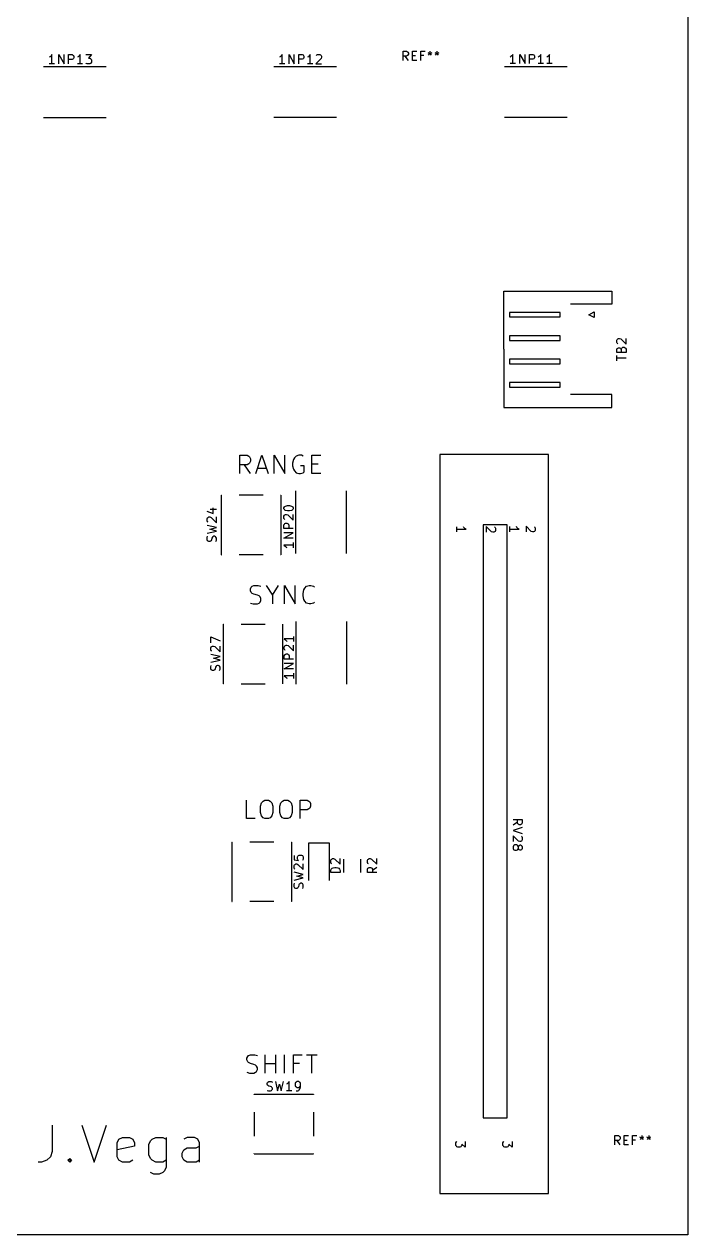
# Model space of a CAD drawing. Extents: x 119 to 479, y -311 to -46.
# Drawn here: x 407 to 479, y -311 to -179.8 of the extents above; entities that cross this region are included whole.
import ezdxf

# ---------------------------------------------------------------- set-up
doc = ezdxf.new("R2010")
doc.units = 0
doc.layers.add('BLACK', color=7, linetype='CONTINUOUS')

msp = doc.modelspace()

# ---------------------------------------------------------------- linework, layer by layer
at = {"layer": 'BLACK', "linetype": 'CONTINUOUS'}
for p, q in [((479, -51), (479, -311)), ((409.825, -183.3), (409.729, -183.348)), ((409.92, -183.205), (409.825, -183.3)), ((410.015, -183.062), (409.92, -183.205)), ((410.015, -184.062), (410.015, -183.062)), ((410.777, -184.062), (410.777, -183.062)), ((410.777, -183.062), (411.348, -184.062)), ((411.348, -184.062), (411.348, -183.062)), ((411.825, -184.062), (411.825, -183.062)), ((411.825, -183.062), (412.205, -183.062)), ((412.205, -183.586), (411.825, -183.586)), ((412.205, -183.062), (412.301, -183.11)), ((412.301, -183.539), (412.205, -183.586)), ((412.301, -183.11), (412.348, -183.158)), ((412.348, -183.491), (412.301, -183.539)), ((412.348, -183.158), (412.396, -183.253)), ((412.396, -183.396), (412.348, -183.491)), ((412.396, -183.253), (412.396, -183.396)), ((412.872, -183.3), (412.777, -183.348)), ((412.967, -183.205), (412.872, -183.3)), ((413.063, -183.062), (412.967, -183.205)), ((413.063, -184.062), (413.063, -183.062)), ((413.682, -183.062), (414.301, -183.062)), ((414.301, -183.062), (413.967, -183.443)), ((413.967, -183.443), (414.11, -183.443)), ((414.11, -183.443), (414.205, -183.491)), ((414.205, -183.491), (414.253, -183.539)), ((414.253, -183.539), (414.301, -183.634)), ((414.301, -183.634), (414.301, -183.872)), ((434.79, -183.28), (434.694, -183.328)), ((434.885, -183.185), (434.79, -183.28)), ((434.98, -183.042), (434.885, -183.185)), ((434.98, -184.042), (434.98, -183.042)), ((435.742, -184.042), (435.742, -183.042)), ((435.742, -183.042), (436.313, -184.042)), ((436.313, -184.042), (436.313, -183.042)), ((436.79, -184.042), (436.79, -183.042)), ((436.79, -183.042), (437.17, -183.042)), ((437.17, -183.566), (436.79, -183.566)), ((437.17, -183.042), (437.266, -183.09)), ((437.266, -183.519), (437.17, -183.566)), ((437.266, -183.09), (437.313, -183.138)), ((437.313, -183.471), (437.266, -183.519)), ((437.313, -183.138), (437.361, -183.233)), ((437.361, -183.376), (437.313, -183.471)), ((437.361, -183.233), (437.361, -183.376)), ((437.837, -183.28), (437.742, -183.328)), ((437.932, -183.185), (437.837, -183.28)), ((438.028, -183.042), (437.932, -183.185)), ((438.028, -184.042), (438.028, -183.042)), ((439.218, -183.471), (438.647, -184.042)), ((438.694, -183.138), (438.742, -183.09)), ((438.742, -183.09), (438.837, -183.042)), ((438.837, -183.042), (439.075, -183.042)), ((439.075, -183.042), (439.17, -183.09)), ((439.17, -183.09), (439.218, -183.138)), ((439.218, -183.138), (439.266, -183.233)), ((439.266, -183.328), (439.218, -183.471)), ((439.266, -183.233), (439.266, -183.328)), ((448.115, -183.692), (448.115, -182.692)), ((448.115, -182.692), (448.496, -182.692)), ((448.496, -183.216), (448.115, -183.216)), ((448.687, -183.692), (448.353, -183.216)), ((448.496, -182.692), (448.591, -182.74)), ((448.591, -183.169), (448.496, -183.216)), ((448.591, -182.74), (448.639, -182.788)), ((448.639, -183.121), (448.591, -183.169)), ((448.639, -182.788), (448.687, -182.883)), ((448.687, -183.026), (448.639, -183.121)), ((448.687, -182.883), (448.687, -183.026)), ((449.115, -183.692), (449.115, -182.692)), ((449.115, -182.692), (449.591, -182.692)), ((449.115, -183.169), (449.449, -183.169)), ((449.591, -183.692), (449.115, -183.692)), ((450.02, -183.692), (450.02, -182.692)), ((450.02, -182.692), (450.496, -182.692)), ((450.353, -183.169), (450.02, -183.169)), ((450.782, -182.835), (451.02, -182.93)), ((450.877, -183.121), (451.02, -182.93)), ((451.02, -182.692), (451.02, -182.93)), ((451.02, -182.93), (451.258, -182.835)), ((451.02, -182.93), (451.163, -183.121)), ((451.544, -182.835), (451.782, -182.93)), ((451.639, -183.121), (451.782, -182.93)), ((451.782, -182.692), (451.782, -182.93)), ((451.782, -182.93), (452.02, -182.835)), ((451.782, -182.93), (451.925, -183.121)), ((459.815, -183.275), (459.719, -183.323)), ((459.91, -183.18), (459.815, -183.275)), ((460.005, -183.037), (459.91, -183.18)), ((460.005, -184.037), (460.005, -183.037)), ((460.767, -184.037), (460.767, -183.037)), ((460.767, -183.037), (461.338, -184.037)), ((461.338, -184.037), (461.338, -183.037)), ((461.815, -184.037), (461.815, -183.037)), ((461.815, -183.037), (462.195, -183.037)), ((462.195, -183.561), (461.815, -183.561)), ((462.195, -183.037), (462.291, -183.085)), ((462.291, -183.513), (462.195, -183.561)), ((462.291, -183.085), (462.338, -183.133)), ((462.338, -183.466), (462.291, -183.513)), ((462.338, -183.133), (462.386, -183.228)), ((462.386, -183.371), (462.338, -183.466)), ((462.386, -183.228), (462.386, -183.371)), ((462.862, -183.275), (462.767, -183.323)), ((462.957, -183.18), (462.862, -183.275)), ((463.053, -183.037), (462.957, -183.18)), ((463.053, -184.037), (463.053, -183.037)), ((463.815, -183.275), (463.719, -183.323)), ((463.91, -183.18), (463.815, -183.275)), ((464.005, -183.037), (463.91, -183.18)), ((464.005, -184.037), (464.005, -183.037)), ((409.115, -184.36), (415.915, -184.36)), ((410.301, -184.062), (409.729, -184.062)), ((413.348, -184.062), (412.777, -184.062)), ((413.729, -184.015), (413.682, -183.967)), ((413.825, -184.062), (413.729, -184.015)), ((414.11, -184.062), (413.825, -184.062)), ((414.205, -184.015), (414.11, -184.062)), ((414.253, -183.967), (414.205, -184.015)), ((414.301, -183.872), (414.253, -183.967)), ((434.08, -184.34), (440.88, -184.34)), ((435.266, -184.042), (434.694, -184.042)), ((438.313, -184.042), (437.742, -184.042)), ((438.647, -184.042), (439.266, -184.042)), ((459.105, -184.335), (465.905, -184.335)), ((460.291, -184.037), (459.719, -184.037)), ((463.338, -184.037), (462.767, -184.037)), ((464.291, -184.037), (463.719, -184.037)), ((409.115, -189.86), (415.915, -189.86)), ((434.08, -189.84), (440.88, -189.84)), ((459.105, -189.835), (465.905, -189.835)), ((459.04, -215), (459.04, -208.69)), ((459.04, -208.69), (470.76, -208.69)), ((470.76, -208.69), (470.76, -210.11)), ((465.15, -211), (459.65, -211)), ((459.65, -211), (459.65, -211.5)), ((465.15, -211.5), (465.15, -211)), ((470.76, -210.11), (466.26, -210.11)), ((468.25, -211.25), (468.85, -210.95)), ((468.85, -211.55), (468.25, -211.25)), ((468.85, -210.95), (468.85, -211.55)), ((459.65, -211.5), (465.15, -211.5)), ((465.15, -213.54), (459.65, -213.54)), ((459.65, -213.54), (459.65, -214.04)), ((465.15, -214.04), (465.15, -213.54)), ((471.35, -213.929), (471.398, -213.881)), ((471.398, -213.881), (471.493, -213.833)), ((471.493, -213.833), (471.588, -213.833)), ((471.588, -213.833), (471.731, -213.881)), ((471.731, -213.881), (472.302, -214.452)), ((472.302, -214.452), (472.302, -213.833)), ((459.04, -215), (459.04, -221.31)), ((459.65, -214.04), (465.15, -214.04)), ((471.302, -214.024), (471.35, -213.929)), ((471.302, -214.262), (471.302, -214.024)), ((471.35, -214.357), (471.302, -214.262)), ((471.302, -215.024), (471.35, -214.929)), ((471.302, -215.357), (471.302, -215.024)), ((471.398, -214.405), (471.35, -214.357)), ((471.35, -214.929), (471.398, -214.881)), ((471.398, -214.881), (471.493, -214.833)), ((471.493, -214.833), (471.588, -214.833)), ((471.588, -214.833), (471.683, -214.881)), ((471.683, -214.881), (471.731, -214.929)), ((471.731, -214.929), (471.779, -215.024)), ((471.779, -215.024), (471.826, -214.881)), ((471.779, -215.024), (471.779, -215.357)), ((471.826, -214.881), (471.874, -214.833)), ((471.874, -214.833), (471.969, -214.786)), ((471.969, -214.786), (472.112, -214.786)), ((472.112, -214.786), (472.207, -214.833)), ((472.207, -214.833), (472.255, -214.881)), ((472.255, -214.881), (472.302, -214.976)), ((472.302, -214.976), (472.302, -215.357)), ((465.15, -216.08), (459.65, -216.08)), ((459.65, -216.08), (459.65, -216.58)), ((465.15, -216.58), (465.15, -216.08)), ((472.302, -215.357), (471.302, -215.357)), ((471.302, -216.262), (471.302, -215.69)), ((472.302, -215.976), (471.302, -215.976)), ((459.65, -216.58), (465.15, -216.58)), ((459.65, -218.62), (459.65, -219.12)), ((465.15, -218.62), (459.65, -218.62)), ((459.65, -219.12), (465.15, -219.12)), ((465.15, -219.12), (465.15, -218.62)), ((470.76, -219.89), (466.26, -219.89)), ((470.76, -221.31), (470.76, -219.89)), ((459.04, -221.31), (470.76, -221.31)), ((430.417, -228.48), (430.417, -226.48)), ((430.417, -226.48), (431.179, -226.48)), ((431.179, -226.48), (431.369, -226.575)), ((431.369, -226.575), (431.464, -226.67)), ((431.464, -226.67), (431.56, -226.861)), ((431.56, -226.861), (431.56, -227.146)), ((432.131, -228.48), (432.798, -226.48)), ((432.798, -226.48), (433.464, -228.48)), ((434.131, -228.48), (434.131, -226.48)), ((434.131, -226.48), (435.274, -228.48)), ((435.274, -228.48), (435.274, -226.48)), ((436.226, -226.956), (436.131, -227.337)), ((436.321, -226.765), (436.226, -226.956)), ((436.512, -226.575), (436.321, -226.765)), ((436.798, -226.48), (436.512, -226.575)), ((437.083, -226.48), (436.798, -226.48)), ((437.274, -226.575), (437.083, -226.48)), ((438.226, -228.48), (438.226, -226.48)), ((438.226, -226.48), (439.179, -226.48)), ((463.9, -226.42), (452.1, -226.42)), ((452.1, -226.42), (452.1, -306.52)), ((463.9, -306.52), (463.9, -226.42)), ((431.179, -227.527), (430.417, -227.527)), ((431.56, -228.48), (430.893, -227.527)), ((431.369, -227.432), (431.179, -227.527)), ((431.464, -227.337), (431.369, -227.432)), ((431.56, -227.146), (431.464, -227.337)), ((432.321, -227.908), (433.274, -227.908)), ((436.131, -227.337), (436.131, -227.623)), ((436.131, -227.623), (436.226, -228.004)), ((436.226, -228.004), (436.321, -228.194)), ((436.321, -228.194), (436.512, -228.385)), ((437.369, -227.623), (436.988, -227.623)), ((437.274, -228.385), (437.369, -228.289)), ((437.369, -228.289), (437.369, -227.623)), ((438.226, -227.432), (438.893, -227.432)), ((436.512, -228.385), (436.798, -228.48)), ((436.798, -228.48), (436.988, -228.48)), ((436.988, -228.48), (437.274, -228.385)), ((439.179, -228.48), (438.226, -228.48)), ((428.39, -230.81), (428.42, -230.81)), ((428.39, -230.81), (428.39, -237.27)), ((432.92, -230.81), (430.32, -230.81)), ((434.82, -230.81), (434.85, -230.81)), ((434.85, -230.81), (434.85, -237.27)), ((436.48, -237.14), (436.48, -230.34)), ((441.98, -237.14), (441.98, -230.34)), ((427.519, -232.802), (427.519, -232.183)), ((435.182, -232.192), (435.23, -232.097)), ((435.182, -232.288), (435.182, -232.192)), ((435.23, -232.383), (435.182, -232.288)), ((435.23, -232.097), (435.278, -232.05)), ((435.278, -232.05), (435.373, -232.002)), ((435.373, -232.002), (435.563, -231.954)), ((435.563, -231.954), (435.801, -231.954)), ((435.801, -231.954), (435.992, -232.002)), ((435.992, -232.002), (436.087, -232.05)), ((436.087, -232.05), (436.135, -232.097)), ((436.135, -232.097), (436.182, -232.192)), ((436.182, -232.288), (436.135, -232.383)), ((436.182, -232.192), (436.182, -232.288)), ((426.805, -232.564), (427.519, -232.802)), ((426.852, -233.373), (426.9, -233.278)), ((426.852, -233.611), (426.852, -233.373)), ((426.9, -233.278), (426.948, -233.23)), ((426.948, -233.23), (427.043, -233.183)), ((427.043, -233.183), (427.138, -233.183)), ((427.138, -233.183), (427.281, -233.23)), ((427.186, -232.326), (427.852, -232.326)), ((427.281, -233.23), (427.852, -233.802)), ((427.852, -233.802), (427.852, -233.183)), ((435.182, -233.097), (435.23, -233.002)), ((435.182, -233.335), (435.182, -233.097)), ((435.23, -233.43), (435.182, -233.335)), ((435.278, -232.43), (435.23, -232.383)), ((435.23, -233.002), (435.278, -232.954)), ((435.278, -233.478), (435.23, -233.43)), ((435.373, -232.478), (435.278, -232.43)), ((435.278, -232.954), (435.373, -232.907)), ((435.563, -232.526), (435.373, -232.478)), ((435.373, -232.907), (435.468, -232.907)), ((435.468, -232.907), (435.611, -232.954)), ((435.801, -232.526), (435.563, -232.526)), ((435.611, -232.954), (436.182, -233.526)), ((435.992, -232.478), (435.801, -232.526)), ((436.087, -232.43), (435.992, -232.478)), ((436.135, -232.383), (436.087, -232.43)), ((436.182, -233.526), (436.182, -232.907)), ((426.9, -233.707), (426.852, -233.611)), ((427.852, -234.326), (426.852, -234.088)), ((426.852, -234.945), (427.852, -234.707)), ((426.948, -233.754), (426.9, -233.707)), ((427.138, -234.516), (427.852, -234.326)), ((427.852, -234.707), (427.138, -234.516)), ((435.182, -234.05), (435.23, -233.954)), ((435.182, -234.43), (435.182, -234.05)), ((436.182, -234.43), (435.182, -234.43)), ((435.182, -235.478), (436.182, -234.907)), ((436.182, -234.907), (435.182, -234.907)), ((435.23, -233.954), (435.278, -233.907)), ((435.278, -233.907), (435.373, -233.859)), ((435.373, -233.859), (435.516, -233.859)), ((435.516, -233.859), (435.611, -233.907)), ((435.611, -233.907), (435.659, -233.954)), ((435.659, -233.954), (435.706, -234.05)), ((435.706, -234.05), (435.706, -234.43)), ((453.948, -234.806), (453.948, -234.234)), ((453.948, -234.52), (454.948, -234.52)), ((454.71, -234.33), (454.662, -234.234)), ((454.805, -234.425), (454.71, -234.33)), ((454.948, -234.52), (454.805, -234.425)), ((459.4, -234.02), (456.8, -234.02)), ((456.8, -234.02), (456.8, -298.32)), ((457.709, -234.788), (457.138, -234.217)), ((457.138, -234.217), (457.138, -234.836)), ((457.852, -234.836), (457.709, -234.788)), ((457.947, -234.836), (457.852, -234.836)), ((458.042, -234.788), (457.947, -234.836)), ((458.042, -234.264), (458.09, -234.312)), ((458.09, -234.74), (458.042, -234.788)), ((458.09, -234.312), (458.138, -234.407)), ((458.138, -234.645), (458.09, -234.74)), ((458.138, -234.407), (458.138, -234.645)), ((459.4, -298.32), (459.4, -234.02)), ((459.698, -234.796), (459.698, -234.224)), ((459.698, -234.51), (460.698, -234.51)), ((460.46, -234.32), (460.412, -234.224)), ((460.555, -234.415), (460.46, -234.32)), ((460.698, -234.51), (460.555, -234.415)), ((462.019, -234.758), (461.448, -234.187)), ((461.448, -234.187), (461.448, -234.806)), ((462.162, -234.806), (462.019, -234.758)), ((462.257, -234.806), (462.162, -234.806)), ((462.352, -234.758), (462.257, -234.806)), ((462.352, -234.234), (462.4, -234.282)), ((462.4, -234.71), (462.352, -234.758)), ((462.4, -234.282), (462.448, -234.377)), ((462.448, -234.615), (462.4, -234.71)), ((462.448, -234.377), (462.448, -234.615)), ((426.852, -235.421), (426.9, -235.278)), ((426.852, -235.659), (426.852, -235.421)), ((426.9, -235.754), (426.852, -235.659)), ((426.948, -235.802), (426.9, -235.754)), ((427.043, -235.85), (426.948, -235.802)), ((427.138, -235.85), (427.043, -235.85)), ((427.233, -235.802), (427.138, -235.85)), ((427.281, -235.754), (427.233, -235.802)), ((427.329, -235.659), (427.281, -235.754)), ((427.376, -235.469), (427.329, -235.659)), ((427.424, -235.373), (427.376, -235.469)), ((427.471, -235.326), (427.424, -235.373)), ((427.567, -235.278), (427.471, -235.326)), ((427.662, -235.278), (427.567, -235.278)), ((427.757, -235.326), (427.662, -235.278)), ((427.805, -235.373), (427.757, -235.326)), ((427.852, -235.469), (427.805, -235.373)), ((427.805, -235.85), (427.852, -235.707)), ((427.852, -235.707), (427.852, -235.469)), ((436.182, -235.478), (435.182, -235.478)), ((436.182, -235.954), (436.182, -236.526)), ((428.39, -237.27), (428.42, -237.27)), ((432.92, -237.27), (430.32, -237.27)), ((434.85, -237.27), (434.82, -237.27)), ((436.182, -236.24), (435.182, -236.24)), ((435.182, -236.24), (435.325, -236.335)), ((435.325, -236.335), (435.42, -236.43)), ((435.42, -236.43), (435.468, -236.526)), ((431.549, -240.986), (431.644, -240.795)), ((431.549, -241.176), (431.549, -240.986)), ((431.644, -241.367), (431.549, -241.176)), ((431.644, -240.795), (431.739, -240.7)), ((431.739, -241.462), (431.644, -241.367)), ((431.739, -240.7), (431.93, -240.605)), ((431.93, -241.557), (431.739, -241.462)), ((431.93, -240.605), (432.406, -240.605)), ((432.406, -240.605), (432.692, -240.7)), ((433.263, -240.605), (433.93, -241.652)), ((433.93, -241.652), (434.596, -240.605)), ((435.263, -242.605), (435.263, -240.605)), ((435.263, -240.605), (436.406, -242.605)), ((436.406, -242.605), (436.406, -240.605)), ((437.263, -241.462), (437.358, -241.081)), ((437.263, -241.748), (437.263, -241.462)), ((437.358, -241.081), (437.454, -240.89)), ((437.454, -240.89), (437.644, -240.7)), ((437.644, -240.7), (437.93, -240.605)), ((437.93, -240.605), (438.12, -240.605)), ((438.12, -240.605), (438.406, -240.7)), ((438.406, -240.7), (438.501, -240.795)), ((431.549, -242.51), (431.835, -242.605)), ((431.835, -242.605), (432.311, -242.605)), ((432.311, -241.652), (431.93, -241.557)), ((432.501, -241.748), (432.311, -241.652)), ((432.311, -242.605), (432.501, -242.51)), ((432.596, -241.843), (432.501, -241.748)), ((432.501, -242.51), (432.596, -242.414)), ((432.692, -242.033), (432.596, -241.843)), ((432.596, -242.414), (432.692, -242.224)), ((432.692, -242.224), (432.692, -242.033)), ((433.93, -241.652), (433.93, -242.605)), ((437.358, -242.129), (437.263, -241.748)), ((437.454, -242.319), (437.358, -242.129)), ((437.644, -242.51), (437.454, -242.319)), ((437.93, -242.605), (437.644, -242.51)), ((438.12, -242.605), (437.93, -242.605)), ((438.406, -242.51), (438.12, -242.605)), ((438.501, -242.414), (438.406, -242.51)), ((428.62, -244.8), (428.65, -244.8)), ((428.62, -251.26), (428.62, -244.8)), ((430.55, -244.8), (433.15, -244.8)), ((435.08, -244.8), (435.05, -244.8)), ((435.08, -251.26), (435.08, -244.8)), ((436.52, -251.31), (436.52, -244.51)), ((442.02, -251.31), (442.02, -244.51)), ((427.252, -246.84), (427.252, -246.173)), ((427.252, -246.173), (428.252, -246.601)), ((436.222, -246.41), (435.222, -246.41)), ((435.222, -246.41), (435.365, -246.505)), ((435.365, -246.505), (435.46, -246.6)), ((435.46, -246.6), (435.508, -246.696)), ((436.222, -246.124), (436.222, -246.696)), ((427.252, -247.363), (427.3, -247.268)), ((427.252, -247.601), (427.252, -247.363)), ((427.3, -247.697), (427.252, -247.601)), ((427.3, -247.268), (427.348, -247.22)), ((427.348, -247.744), (427.3, -247.697)), ((427.348, -247.22), (427.443, -247.173)), ((427.443, -247.173), (427.538, -247.173)), ((427.538, -247.173), (427.681, -247.22)), ((427.681, -247.22), (428.252, -247.792)), ((428.252, -247.792), (428.252, -247.173)), ((435.222, -247.267), (435.27, -247.172)), ((435.222, -247.505), (435.222, -247.267)), ((435.27, -247.6), (435.222, -247.505)), ((435.27, -247.172), (435.318, -247.124)), ((435.318, -247.648), (435.27, -247.6)), ((435.318, -247.124), (435.413, -247.077)), ((435.318, -248.077), (435.413, -248.029)), ((435.413, -247.077), (435.508, -247.077)), ((435.413, -248.029), (435.556, -248.029)), ((435.508, -247.077), (435.651, -247.124)), ((435.556, -248.029), (435.651, -248.077)), ((435.651, -247.124), (436.222, -247.696)), ((436.222, -247.696), (436.222, -247.077)), ((428.252, -248.316), (427.252, -248.078)), ((427.252, -248.935), (428.252, -248.697)), ((427.252, -249.411), (427.3, -249.268)), ((427.538, -248.506), (428.252, -248.316)), ((428.252, -248.697), (427.538, -248.506)), ((427.871, -249.316), (427.824, -249.363)), ((427.967, -249.268), (427.871, -249.316)), ((428.062, -249.268), (427.967, -249.268)), ((428.157, -249.316), (428.062, -249.268)), ((428.205, -249.363), (428.157, -249.316)), ((435.222, -248.22), (435.27, -248.124)), ((435.222, -248.6), (435.222, -248.22)), ((436.222, -248.6), (435.222, -248.6)), ((435.222, -249.648), (436.222, -249.077)), ((436.222, -249.077), (435.222, -249.077)), ((435.27, -248.124), (435.318, -248.077)), ((435.651, -248.077), (435.699, -248.124)), ((435.699, -248.124), (435.746, -248.22)), ((435.746, -248.22), (435.746, -248.6)), ((427.252, -249.649), (427.252, -249.411)), ((427.3, -249.744), (427.252, -249.649)), ((427.348, -249.792), (427.3, -249.744)), ((427.443, -249.84), (427.348, -249.792)), ((427.538, -249.84), (427.443, -249.84)), ((427.633, -249.792), (427.538, -249.84)), ((427.681, -249.744), (427.633, -249.792)), ((427.729, -249.649), (427.681, -249.744)), ((427.776, -249.459), (427.729, -249.649)), ((427.824, -249.363), (427.776, -249.459)), ((428.252, -249.459), (428.205, -249.363)), ((428.205, -249.84), (428.252, -249.697)), ((428.252, -249.697), (428.252, -249.459)), ((436.222, -249.648), (435.222, -249.648)), ((436.222, -250.41), (435.222, -250.41)), ((435.222, -250.41), (435.365, -250.505)), ((435.365, -250.505), (435.46, -250.6)), ((435.46, -250.6), (435.508, -250.696)), ((436.222, -250.124), (436.222, -250.696)), ((428.65, -251.26), (428.62, -251.26)), ((430.55, -251.26), (433.15, -251.26)), ((435.08, -251.26), (435.05, -251.26)), ((431.121, -265.88), (431.121, -263.88)), ((432.645, -264.546), (432.74, -264.165)), ((432.645, -265.213), (432.645, -264.546)), ((432.74, -264.165), (432.931, -263.975)), ((432.931, -263.975), (433.121, -263.88)), ((433.121, -263.88), (433.502, -263.88)), ((433.502, -263.88), (433.693, -263.975)), ((433.693, -263.975), (433.883, -264.165)), ((433.883, -264.165), (433.979, -264.546)), ((433.979, -264.546), (433.979, -265.213)), ((434.74, -264.546), (434.836, -264.165)), ((434.74, -265.213), (434.74, -264.546)), ((434.836, -264.165), (435.026, -263.975)), ((435.026, -263.975), (435.217, -263.88)), ((435.217, -263.88), (435.598, -263.88)), ((435.598, -263.88), (435.788, -263.975)), ((435.788, -263.975), (435.979, -264.165)), ((435.979, -264.165), (436.074, -264.546)), ((436.074, -264.546), (436.074, -265.213)), ((436.931, -265.88), (436.931, -263.88)), ((436.931, -263.88), (437.693, -263.88)), ((437.693, -264.927), (436.931, -264.927)), ((437.693, -263.88), (437.883, -263.975)), ((437.883, -264.832), (437.693, -264.927)), ((437.883, -263.975), (437.979, -264.07)), ((437.979, -264.737), (437.883, -264.832)), ((437.979, -264.07), (438.074, -264.261)), ((438.074, -264.546), (437.979, -264.737)), ((438.074, -264.261), (438.074, -264.546)), ((432.074, -265.88), (431.121, -265.88)), ((432.74, -265.594), (432.645, -265.213)), ((432.931, -265.785), (432.74, -265.594)), ((433.121, -265.88), (432.931, -265.785)), ((433.502, -265.88), (433.121, -265.88)), ((433.693, -265.785), (433.502, -265.88)), ((433.883, -265.594), (433.693, -265.785)), ((433.979, -265.213), (433.883, -265.594)), ((434.836, -265.594), (434.74, -265.213)), ((435.026, -265.785), (434.836, -265.594)), ((435.217, -265.88), (435.026, -265.785)), ((435.598, -265.88), (435.217, -265.88)), ((435.788, -265.785), (435.598, -265.88)), ((435.979, -265.594), (435.788, -265.785)), ((436.074, -265.213), (435.979, -265.594)), ((460.048, -265.977), (461.048, -265.977)), ((460.048, -266.549), (460.524, -266.215)), ((460.524, -266.358), (460.524, -265.977)), ((460.571, -266.453), (460.524, -266.358)), ((461.048, -266.358), (461, -266.453)), ((461.048, -265.977), (461.048, -266.358)), ((461.048, -266.834), (460.048, -267.168)), ((460.048, -267.168), (461.048, -267.501)), ((460.619, -266.501), (460.571, -266.453)), ((460.714, -266.549), (460.619, -266.501)), ((460.857, -266.549), (460.714, -266.549)), ((460.952, -266.501), (460.857, -266.549)), ((461, -266.453), (460.952, -266.501)), ((429.55, -268.42), (429.58, -268.42)), ((429.55, -268.42), (429.55, -274.88)), ((434.08, -268.42), (431.48, -268.42)), ((435.98, -268.42), (436.01, -268.42)), ((436.01, -268.42), (436.01, -274.88)), ((437.865, -268.54), (437.865, -272.6)), ((440.135, -268.54), (437.865, -268.54)), ((440.135, -272.6), (440.135, -268.54)), ((460.619, -268.31), (460.048, -267.739)), ((460.048, -267.739), (460.048, -268.358)), ((460.095, -268.834), (460.048, -268.93)), ((460.048, -268.93), (460.048, -269.12)), ((460.143, -268.787), (460.095, -268.834)), ((460.238, -268.739), (460.143, -268.787)), ((460.429, -268.739), (460.238, -268.739)), ((460.524, -268.787), (460.429, -268.739)), ((460.571, -268.834), (460.524, -268.787)), ((460.619, -268.93), (460.571, -268.834)), ((460.762, -268.358), (460.619, -268.31)), ((460.619, -268.93), (460.667, -268.834)), ((460.619, -269.12), (460.619, -268.93)), ((460.667, -268.834), (460.714, -268.787)), ((460.714, -268.787), (460.81, -268.739)), ((460.857, -268.358), (460.762, -268.358)), ((460.81, -268.739), (460.857, -268.739)), ((460.952, -268.31), (460.857, -268.358)), ((460.857, -268.739), (460.952, -268.787)), ((460.952, -267.787), (461, -267.834)), ((461, -268.263), (460.952, -268.31)), ((460.952, -268.787), (461, -268.834)), ((461, -267.834), (461.048, -267.93)), ((461.048, -268.168), (461, -268.263)), ((461, -268.834), (461.048, -268.93)), ((461.048, -267.93), (461.048, -268.168)), ((461.048, -268.93), (461.048, -269.12)), ((436.282, -269.888), (436.282, -270.364)), ((436.663, -270.031), (436.711, -269.936)), ((436.663, -270.269), (436.663, -270.031)), ((436.711, -270.364), (436.663, -270.269)), ((436.711, -269.936), (436.759, -269.888)), ((436.759, -269.888), (436.854, -269.84)), ((436.854, -269.84), (437.092, -269.84)), ((437.092, -269.84), (437.187, -269.888)), ((437.187, -269.888), (437.235, -269.936)), ((437.235, -269.936), (437.282, -270.031)), ((437.282, -270.269), (437.235, -270.364)), ((437.282, -270.031), (437.282, -270.269)), ((440.272, -270.405), (440.32, -270.31)), ((440.32, -270.31), (440.368, -270.262)), ((440.368, -270.262), (440.463, -270.214)), ((440.463, -270.214), (440.558, -270.214)), ((440.558, -270.214), (440.701, -270.262)), ((440.701, -270.262), (441.272, -270.833)), ((441.272, -270.833), (441.272, -270.214)), ((441.69, -271.727), (441.69, -270.273)), ((443.51, -271.727), (443.51, -270.273)), ((444.252, -270.405), (444.3, -270.31)), ((444.3, -270.31), (444.348, -270.262)), ((444.348, -270.262), (444.443, -270.214)), ((444.443, -270.214), (444.538, -270.214)), ((444.538, -270.214), (444.681, -270.262)), ((444.681, -270.262), (445.252, -270.833)), ((445.252, -270.833), (445.252, -270.214)), ((460.048, -269.12), (460.095, -269.215)), ((460.095, -269.215), (460.143, -269.263)), ((460.143, -269.263), (460.238, -269.31)), ((460.238, -269.31), (460.429, -269.31)), ((460.429, -269.31), (460.524, -269.263)), ((460.524, -269.263), (460.571, -269.215)), ((460.571, -269.215), (460.619, -269.12)), ((460.667, -269.215), (460.619, -269.12)), ((460.714, -269.263), (460.667, -269.215)), ((460.81, -269.31), (460.714, -269.263)), ((460.857, -269.31), (460.81, -269.31)), ((460.952, -269.263), (460.857, -269.31)), ((461, -269.215), (460.952, -269.263)), ((461.048, -269.12), (461, -269.215)), ((436.282, -270.364), (436.759, -270.412)), ((436.282, -270.983), (436.33, -270.888)), ((436.282, -271.221), (436.282, -270.983)), ((436.33, -271.317), (436.282, -271.221)), ((436.33, -270.888), (436.378, -270.84)), ((436.378, -271.364), (436.33, -271.317)), ((436.378, -270.84), (436.473, -270.793)), ((436.473, -270.793), (436.568, -270.793)), ((436.568, -270.793), (436.711, -270.84)), ((436.759, -270.412), (436.711, -270.364)), ((436.711, -270.84), (437.282, -271.412)), ((437.235, -270.364), (437.187, -270.412)), ((437.282, -271.412), (437.282, -270.793)), ((440.272, -270.643), (440.272, -270.405)), ((440.32, -270.738), (440.272, -270.643)), ((440.272, -271.5), (440.32, -271.357)), ((440.272, -271.738), (440.272, -271.5)), ((440.368, -270.786), (440.32, -270.738)), ((440.32, -271.357), (440.415, -271.262)), ((440.415, -271.262), (440.51, -271.214)), ((440.51, -271.214), (440.701, -271.167)), ((440.701, -271.167), (440.844, -271.167)), ((440.844, -271.167), (441.034, -271.214)), ((441.034, -271.214), (441.13, -271.262)), ((441.13, -271.262), (441.225, -271.357)), ((441.225, -271.357), (441.272, -271.5)), ((441.272, -271.5), (441.272, -271.738)), ((444.252, -270.643), (444.252, -270.405)), ((444.3, -270.738), (444.252, -270.643)), ((444.252, -271.357), (444.3, -271.262)), ((444.252, -271.738), (444.252, -271.357)), ((444.348, -270.786), (444.3, -270.738)), ((444.3, -271.262), (444.348, -271.214)), ((444.348, -271.214), (444.443, -271.167)), ((444.443, -271.167), (444.586, -271.167)), ((444.586, -271.167), (444.681, -271.214)), ((444.681, -271.214), (444.729, -271.262)), ((444.729, -271.262), (444.776, -271.357)), ((445.252, -271.167), (444.776, -271.5)), ((444.776, -271.357), (444.776, -271.738)), ((437.282, -271.936), (436.282, -271.698)), ((436.282, -272.555), (437.282, -272.317)), ((436.282, -273.031), (436.33, -272.888)), ((436.568, -272.126), (437.282, -271.936)), ((437.282, -272.317), (436.568, -272.126)), ((436.901, -272.936), (436.854, -272.983)), ((436.997, -272.888), (436.901, -272.936)), ((437.092, -272.888), (436.997, -272.888)), ((437.187, -272.936), (437.092, -272.888)), ((437.235, -272.983), (437.187, -272.936)), ((441.272, -271.738), (440.272, -271.738)), ((445.252, -271.738), (444.252, -271.738)), ((436.282, -273.269), (436.282, -273.031)), ((436.33, -273.364), (436.282, -273.269)), ((436.378, -273.412), (436.33, -273.364)), ((436.473, -273.46), (436.378, -273.412)), ((436.568, -273.46), (436.473, -273.46)), ((436.663, -273.412), (436.568, -273.46)), ((436.711, -273.364), (436.663, -273.412)), ((436.759, -273.269), (436.711, -273.364)), ((436.806, -273.079), (436.759, -273.269)), ((436.854, -272.983), (436.806, -273.079)), ((437.282, -273.079), (437.235, -272.983)), ((437.235, -273.46), (437.282, -273.317)), ((437.282, -273.317), (437.282, -273.079)), ((429.55, -274.88), (429.58, -274.88)), ((434.08, -274.88), (431.48, -274.88)), ((436.01, -274.88), (435.98, -274.88)), ((431.161, -291.855), (431.256, -291.664)), ((431.161, -292.045), (431.161, -291.855)), ((431.256, -292.236), (431.161, -292.045)), ((431.256, -291.664), (431.351, -291.569)), ((431.351, -292.331), (431.256, -292.236)), ((431.351, -291.569), (431.542, -291.474)), ((431.542, -292.426), (431.351, -292.331)), ((431.542, -291.474), (432.018, -291.474)), ((431.923, -292.521), (431.542, -292.426)), ((432.113, -292.617), (431.923, -292.521)), ((432.018, -291.474), (432.304, -291.569)), ((432.208, -292.712), (432.113, -292.617)), ((433.161, -293.474), (433.161, -291.474)), ((433.161, -292.426), (434.304, -292.426)), ((434.304, -293.474), (434.304, -291.474)), ((435.256, -293.474), (435.256, -291.474)), ((436.208, -293.474), (436.208, -291.474)), ((436.208, -291.474), (437.161, -291.474)), ((436.875, -292.426), (436.208, -292.426)), ((437.637, -291.474), (438.78, -291.474)), ((438.208, -293.474), (438.208, -291.474)), ((431.161, -293.379), (431.446, -293.474)), ((431.446, -293.474), (431.923, -293.474)), ((431.923, -293.474), (432.113, -293.379)), ((432.113, -293.379), (432.208, -293.283)), ((432.304, -292.902), (432.208, -292.712)), ((432.208, -293.283), (432.304, -293.093)), ((432.304, -293.093), (432.304, -292.902)), ((433.36, -294.587), (433.408, -294.492)), ((433.36, -294.682), (433.36, -294.587)), ((433.408, -294.777), (433.36, -294.682)), ((433.408, -294.492), (433.456, -294.444)), ((433.456, -294.825), (433.408, -294.777)), ((433.456, -294.444), (433.551, -294.396)), ((433.551, -294.873), (433.456, -294.825)), ((433.551, -294.396), (433.789, -294.396)), ((433.741, -294.92), (433.551, -294.873)), ((433.837, -294.968), (433.741, -294.92)), ((433.789, -294.396), (433.932, -294.444)), ((433.884, -295.015), (433.837, -294.968)), ((433.932, -295.111), (433.884, -295.015)), ((433.884, -295.301), (433.932, -295.206)), ((433.932, -295.206), (433.932, -295.111)), ((434.265, -294.396), (434.503, -295.396)), ((434.503, -295.396), (434.694, -294.682)), ((434.694, -294.682), (434.884, -295.396)), ((434.884, -295.396), (435.122, -294.396)), ((435.551, -294.634), (435.456, -294.682)), ((435.646, -294.539), (435.551, -294.634)), ((435.741, -294.396), (435.646, -294.539)), ((435.741, -295.396), (435.741, -294.396)), ((436.456, -294.492), (436.408, -294.587)), ((436.408, -294.587), (436.408, -294.825)), ((436.408, -294.825), (436.456, -294.92)), ((436.503, -294.444), (436.456, -294.492)), ((436.456, -294.92), (436.503, -294.968)), ((436.599, -294.396), (436.503, -294.444)), ((436.503, -294.968), (436.599, -295.015)), ((436.789, -294.396), (436.599, -294.396)), ((436.599, -295.015), (436.789, -295.015)), ((436.884, -294.444), (436.789, -294.396)), ((436.789, -295.015), (436.884, -294.968)), ((436.837, -295.301), (436.932, -295.158)), ((436.932, -294.492), (436.884, -294.444)), ((436.884, -294.968), (436.932, -294.92)), ((436.98, -294.587), (436.932, -294.492)), ((436.932, -294.92), (436.98, -294.825)), ((436.932, -295.158), (436.98, -294.968)), ((436.98, -294.968), (436.98, -294.587)), ((431.94, -295.764), (438.4, -295.764)), ((431.94, -295.794), (431.94, -295.764)), ((433.36, -295.349), (433.503, -295.396)), ((433.503, -295.396), (433.741, -295.396)), ((433.741, -295.396), (433.837, -295.349)), ((433.837, -295.349), (433.884, -295.301)), ((436.027, -295.396), (435.456, -295.396)), ((436.503, -295.396), (436.694, -295.396)), ((436.694, -295.396), (436.789, -295.349)), ((436.789, -295.349), (436.837, -295.301)), ((438.4, -295.764), (438.4, -295.794)), ((431.94, -297.694), (431.94, -300.294)), ((438.4, -297.694), (438.4, -300.294)), ((410.038, -299.11), (410.038, -301.967)), ((413.276, -299.11), (414.61, -303.11)), ((414.61, -303.11), (415.943, -299.11)), ((456.8, -298.32), (459.4, -298.32)), ((417.276, -300.633), (417.657, -300.443)), ((417.657, -300.443), (418.419, -300.443)), ((418.419, -300.443), (418.8, -300.633)), ((420.895, -300.633), (421.276, -300.443)), ((421.276, -300.443), (422.038, -300.443)), ((422.038, -300.443), (422.419, -300.633)), ((422.419, -300.443), (422.419, -303.681)), ((424.705, -300.443), (424.324, -300.633)), ((425.467, -300.443), (424.705, -300.443)), ((425.848, -300.633), (425.467, -300.443)), ((471.095, -301.252), (471.095, -300.252)), ((471.095, -300.252), (471.476, -300.252)), ((471.476, -300.252), (471.571, -300.3)), ((471.571, -300.3), (471.619, -300.348)), ((471.619, -300.348), (471.667, -300.443)), ((471.667, -300.443), (471.667, -300.586)), ((472.095, -301.252), (472.095, -300.252)), ((472.095, -300.252), (472.571, -300.252)), ((473, -301.252), (473, -300.252)), ((473, -300.252), (473.476, -300.252)), ((473.762, -300.395), (474, -300.49)), ((473.857, -300.681), (474, -300.49)), ((474, -300.252), (474, -300.49)), ((474, -300.49), (474.238, -300.395)), ((474, -300.49), (474.143, -300.681)), ((474.524, -300.395), (474.762, -300.49)), ((474.619, -300.681), (474.762, -300.49)), ((474.762, -300.252), (474.762, -300.49)), ((474.762, -300.49), (475, -300.395)), ((474.762, -300.49), (474.905, -300.681)), ((417.086, -301.014), (417.276, -300.633)), ((417.086, -302.538), (417.086, -301.014)), ((418.99, -301.395), (417.086, -301.776)), ((418.8, -300.633), (418.99, -301.014)), ((418.99, -301.014), (418.99, -301.395)), ((420.514, -301.205), (420.705, -300.824)), ((420.514, -302.348), (420.514, -301.205)), ((420.705, -300.824), (420.895, -300.633)), ((424.133, -302.157), (424.324, -301.776)), ((424.324, -301.776), (424.705, -301.586)), ((424.705, -301.586), (425.657, -301.586)), ((425.657, -301.586), (426.038, -301.395)), ((426.038, -301.014), (425.848, -300.633)), ((426.038, -303.11), (426.038, -301.014)), ((453.848, -301.03), (453.895, -300.934)), ((453.848, -301.315), (453.848, -301.03)), ((453.895, -301.41), (453.848, -301.315)), ((453.895, -300.934), (453.943, -300.887)), ((453.943, -301.458), (453.895, -301.41)), ((454.038, -301.506), (453.943, -301.458)), ((454.276, -301.506), (454.038, -301.506)), ((454.371, -301.458), (454.276, -301.506)), ((454.419, -301.41), (454.371, -301.458)), ((454.467, -301.315), (454.419, -301.41)), ((454.848, -301.506), (454.467, -301.172)), ((454.467, -301.172), (454.467, -301.315)), ((454.848, -300.887), (454.848, -301.506)), ((458.948, -301.03), (458.995, -300.934)), ((458.948, -301.315), (458.948, -301.03)), ((458.995, -301.41), (458.948, -301.315)), ((458.995, -300.934), (459.043, -300.887)), ((459.043, -301.458), (458.995, -301.41)), ((459.138, -301.506), (459.043, -301.458)), ((459.376, -301.506), (459.138, -301.506)), ((459.471, -301.458), (459.376, -301.506)), ((459.519, -301.41), (459.471, -301.458)), ((459.567, -301.315), (459.519, -301.41)), ((459.948, -301.506), (459.567, -301.172)), ((459.567, -301.172), (459.567, -301.315)), ((459.948, -300.887), (459.948, -301.506)), ((471.476, -300.776), (471.095, -300.776)), ((471.667, -301.252), (471.333, -300.776)), ((471.571, -300.729), (471.476, -300.776)), ((471.619, -300.681), (471.571, -300.729)), ((471.667, -300.586), (471.619, -300.681)), ((472.095, -300.729), (472.429, -300.729)), ((472.571, -301.252), (472.095, -301.252)), ((473.333, -300.729), (473, -300.729)), ((408.895, -303.11), (408.514, -303.11)), ((409.467, -302.919), (408.895, -303.11)), ((409.848, -302.538), (409.467, -302.919)), ((410.038, -301.967), (409.848, -302.538)), ((411.752, -302.919), (411.943, -302.729)), ((411.943, -303.11), (411.752, -302.919)), ((411.943, -302.729), (412.133, -302.919)), ((411.943, -302.729), (411.943, -303.11)), ((412.133, -302.919), (411.943, -303.11)), ((417.276, -302.919), (417.086, -302.538)), ((417.657, -303.11), (417.276, -302.919)), ((418.419, -303.11), (417.657, -303.11)), ((418.8, -302.919), (418.419, -303.11)), ((420.705, -302.729), (420.514, -302.348)), ((420.895, -302.919), (420.705, -302.729)), ((421.276, -303.11), (420.895, -302.919)), ((422.038, -303.11), (421.276, -303.11)), ((422.419, -302.919), (422.038, -303.11)), ((424.133, -302.538), (424.133, -302.157)), ((424.324, -302.919), (424.133, -302.538)), ((424.705, -303.11), (424.324, -302.919)), ((425.657, -303.11), (424.705, -303.11)), ((426.038, -302.919), (425.657, -303.11)), ((431.94, -302.224), (431.94, -302.194)), ((431.94, -302.224), (438.4, -302.224)), ((438.4, -302.224), (438.4, -302.194)), ((421.086, -304.443), (420.705, -304.252)), ((421.657, -304.443), (421.086, -304.443)), ((422.038, -304.252), (421.657, -304.443)), ((422.229, -304.062), (422.038, -304.252)), ((422.419, -303.681), (422.229, -304.062)), ((452.1, -306.52), (463.9, -306.52)), ((479, -311), (119, -311))]:
    msp.add_line(p, q, dxfattribs=at)

doc.saveas('drawing.dxf')
